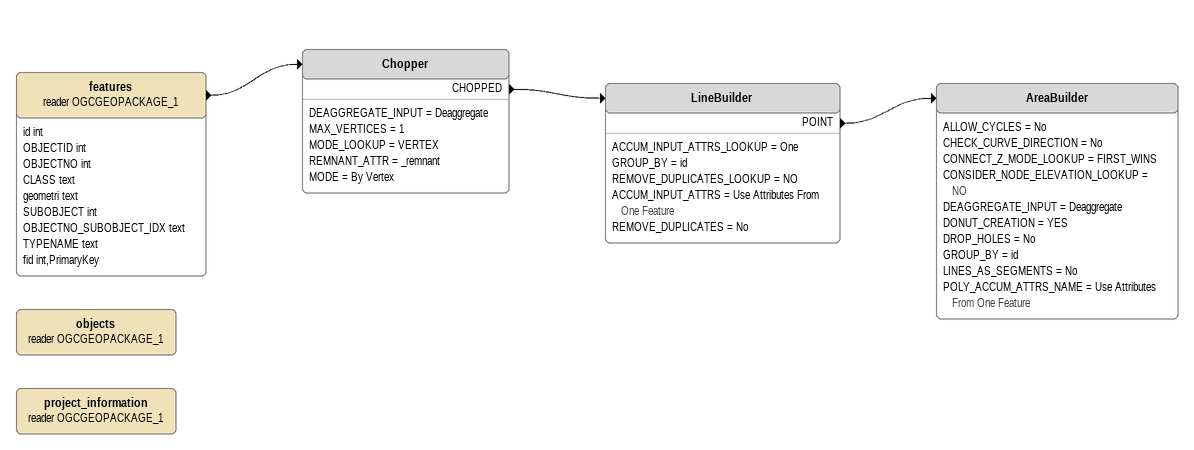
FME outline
features (reader OGCGEOPACKAGE_1)
    attributes: id int, OBJECTID int, OBJECTNO int, CLASS text, geometri text, SUBOBJECT int, OBJECTNO_SUBOBJECT_IDX text, TYPENAME text, fid int,PrimaryKey
    -> Chopper
Chopper
    DEAGGREGATE_INPUT = Deaggregate
    MAX_VERTICES = 1
    MODE_LOOKUP = VERTEX
    REMNANT_ATTR = _remnant
    MODE = By Vertex
    CHOPPED -> LineBuilder
LineBuilder
    ACCUM_INPUT_ATTRS_LOOKUP = One
    GROUP_BY = id
    REMOVE_DUPLICATES_LOOKUP = NO
    ACCUM_INPUT_ATTRS = Use Attributes From One Feature
    REMOVE_DUPLICATES = No
    POINT -> AreaBuilder
AreaBuilder
    ALLOW_CYCLES = No
    CHECK_CURVE_DIRECTION = No
    CONNECT_Z_MODE_LOOKUP = FIRST_WINS
    CONSIDER_NODE_ELEVATION_LOOKUP = NO
    DEAGGREGATE_INPUT = Deaggregate
    DONUT_CREATION = YES
    DROP_HOLES = No
    GROUP_BY = id
    LINES_AS_SEGMENTS = No
    POLY_ACCUM_ATTRS_NAME = Use Attributes From One Feature
objects (reader OGCGEOPACKAGE_1)
project_information (reader OGCGEOPACKAGE_1)
